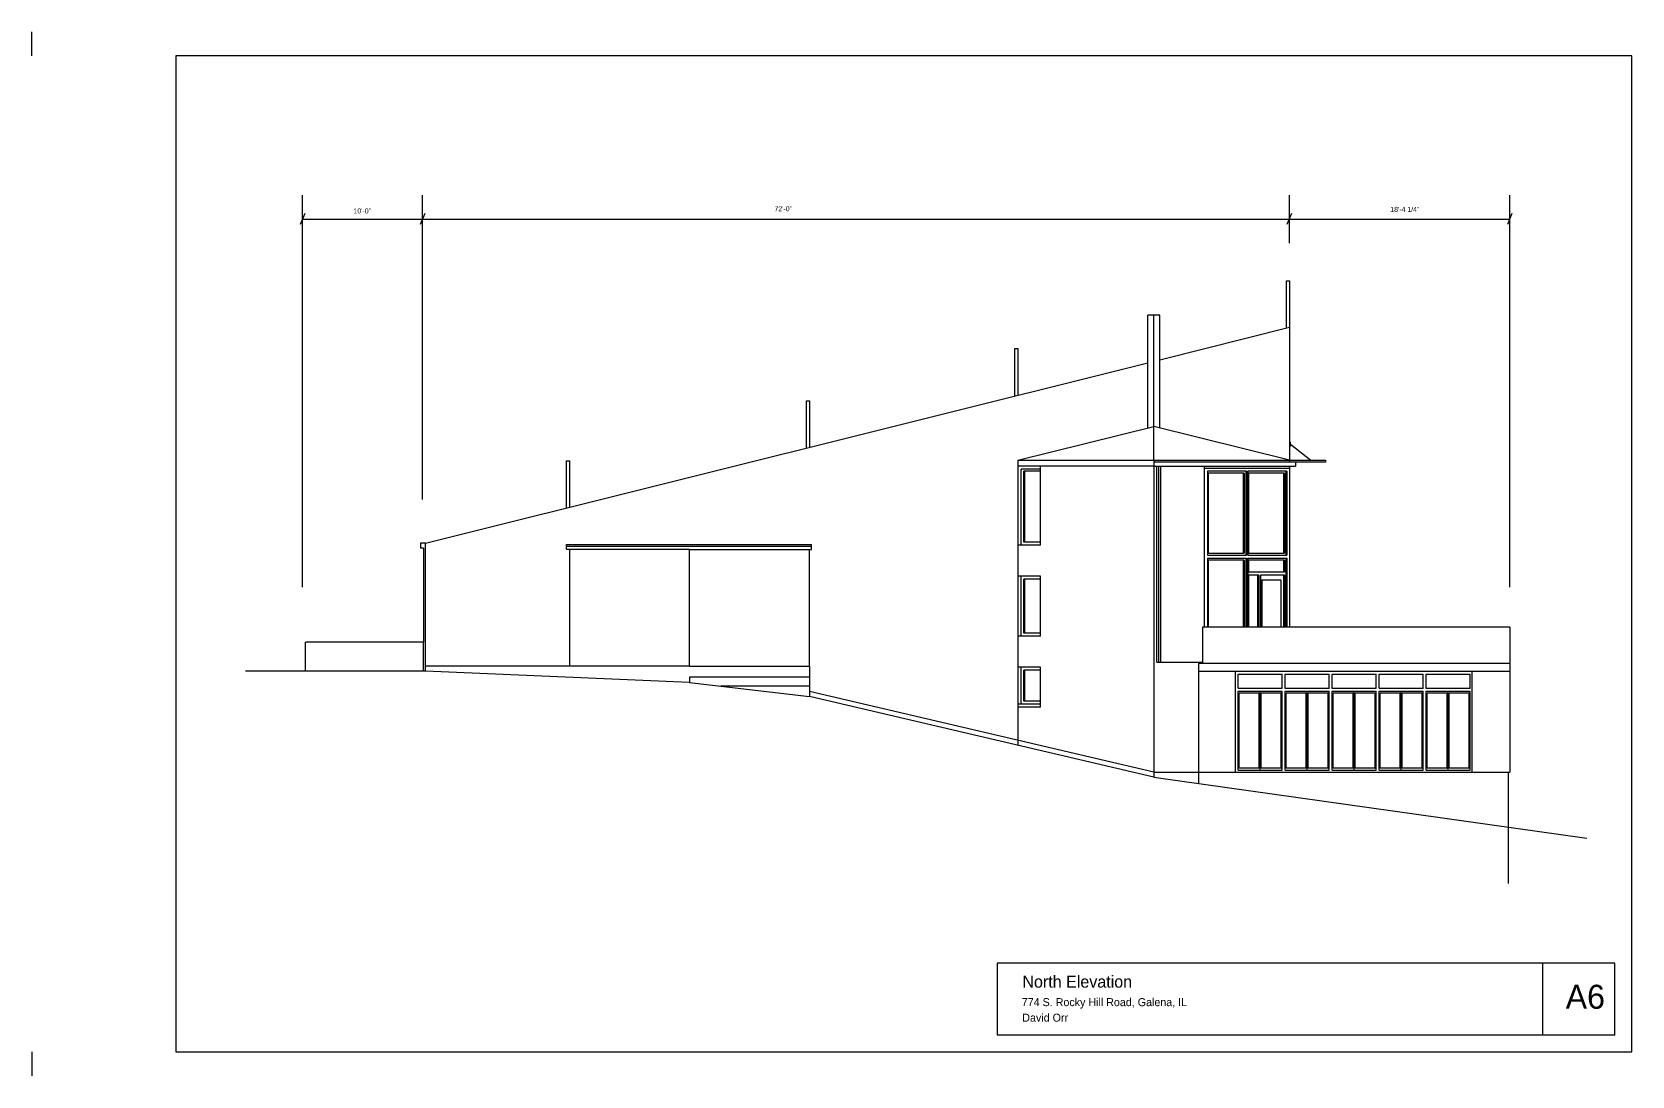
# Model space of a CAD drawing. Header units: inches. Extents: x -9330 to -3694, y -1744 to 4421.
# Drawn here: x -7482 to -5882, y 3377 to 4421 of the extents above; entities that cross this region are included whole.
import ezdxf

# ---------------------------------------------------------------- set-up
doc = ezdxf.new("R2010")
doc.units = ezdxf.units.IN
doc.header["$LTSCALE"] = 64
doc.header["$MEASUREMENT"] = 0
doc.layers.get('0').update_dxf_attribs({"color": 253})
for name, color, linetype in [('A-Elev-North', 7, 'Continuous'), ('A-Elev-South', 7, 'Continuous'), ('border', 7, 'Continuous'), ('construction', 172, 'Continuous'), ('dimensions', 252, 'Continuous')]:
    doc.layers.add(name, color=color, linetype=linetype)

msp = doc.modelspace()

# ---------------------------------------------------------------- linework, layer by layer
for p, q in [((-5899.4, 3489.5), (-6517.2, 3489.5)), ((-6517.2, 3489.5), (-6517.2, 3417.5)), ((-5971.4, 3417.5), (-5971.4, 3489.5)), ((-5899.4, 3417.5), (-5899.4, 3489.5)), ((-5899.4, 3417.5), (-6517.2, 3417.5))]:
    msp.add_line(p, q)
at = {"layer": 'A-Elev-North', "color": 252}
for p, q in [((-6227.9, 4124.5, 21691.4), (-6227.9, 4171.8, 21691.4)), ((-6224.9, 4171.8, 21691.4), (-6224.9, 4125.3, 21691.4)), ((-6499.5, 4056.6, 21691.4), (-6499.5, 4103.9, 21691.4)), ((-6496.5, 4103.9, 21691.4), (-6496.5, 4057.4, 21691.4)), ((-6366.7, 4024.7, 16543.9), (-6366.7, 4089.8, 21940)), ((-6354.7, 4024.7, 16543.9), (-6354.7, 4092.8, 21928.6)), ((-6707.9, 4004.5, 21691.4), (-6707.9, 4051.8, 21691.4)), ((-6704.9, 4051.8, 21691.4), (-6704.9, 4005.3, 21691.4)), ((-6947.9, 3944.5, 21691.4), (-6947.9, 3991.8, 21691.4)), ((-6944.9, 3991.8, 21691.4), (-6944.9, 3945.3, 21691.4)), ((-6355.7, 3790.3, 20588.9), (-6355.7, 3986.3, 20588.9)), ((-6353.7, 3790.3, 20588.9), (-6353.7, 3986.3, 20588.9)), ((-6490.7, 3910.3, 16543.9), (-6490.7, 3981.3, 16684.2)), ((-6489.7, 3910.3, 16543.9), (-6489.7, 3981.3, 16684.2)), ((-6228.5, 3981.3, 16782.2), (-6228.5, 3897.3, 13636.9)), ((-6228.5, 3894.3, 13524.6), (-6228.5, 3825.3, 10941)), ((-6490.7, 3819.3, 29531.1), (-6490.7, 3873.3, 26839)), ((-6489.7, 3819.3, 29531.1), (-6489.7, 3873.3, 26839)), ((-6312, 3825.3, 10845.7), (-6312, 3789.3, 13448.7)), ((-6490.7, 3751.3, 16543.9), (-6490.7, 3782.3, 24383.5)), ((-6489.7, 3751.3, 16543.9), (-6489.7, 3782.3, 24383.5)), ((-6316, 3789.3, 13448.7), (-6316, 3669, 22145.2)), ((-6279.2, 3781.3, 18170.2), (-6279.2, 3680.3, 22414.9)), ((-6276.2, 3764.3, 23870.5), (-6276.2, 3778.3, 3237.6)), ((-6232.2, 3764.3, 30284.7), (-6232.2, 3778.3, 9651.9)), ((-6229.2, 3764.2, 30284.7), (-6229.2, 3778.3, 9651.8)), ((-6185.2, 3764.2, 30284.7), (-6185.2, 3778.3, 9651.8)), ((-6182.2, 3764.2, 16653.5), (-6182.2, 3778.3, -3979.3)), ((-6138.2, 3764.3, 18232.9), (-6138.2, 3778.3, -2400)), ((-6135.2, 3764.3, 43361.7), (-6135.2, 3778.3, 22728.8)), ((-6091.2, 3764.2, 30610.4), (-6091.2, 3778.3, 9977.5)), ((-6088.2, 3764.2, 30284.7), (-6088.2, 3778.3, 9651.8)), ((-6044.3, 3764.2, 15234.9), (-6044.3, 3778.3, -5398)), ((-6042.2, 3680.3, 278.1), (-6042.2, 3781.3, -3966.6)), ((-6276.2, 3682.3, -10261.1), (-6276.2, 3761.3, 23870.5)), ((-6254.2, 3682.3, 2140.2), (-6254.2, 3761.3, 36271.7)), ((-6232.2, 3682.3, -3846.8), (-6232.2, 3761.3, 30284.7)), ((-6229.2, 3682.3, -3846.8), (-6229.2, 3761.3, 30284.7)), ((-6207.2, 3682.3, 5930.7), (-6207.2, 3761.3, 40062.3)), ((-6185.2, 3682.3, -3846.8), (-6185.2, 3761.3, 30284.7)), ((-6182.2, 3682.3, -17478), (-6182.2, 3761.3, 16653.5)), ((-6160.2, 3682.3, -8555.9), (-6160.2, 3761.3, 25575.6)), ((-6138.2, 3682.3, -15898.6), (-6138.2, 3761.3, 18232.9)), ((-6135.2, 3682.3, 9230.2), (-6135.2, 3761.3, 43361.7)), ((-6113.2, 3682.3, 9341.8), (-6113.2, 3761.3, 43473.3)), ((-6091.2, 3682.3, -3521.1), (-6091.2, 3761.3, 30610.4)), ((-6088.2, 3682.3, -3846.8), (-6088.2, 3761.3, 30284.7)), ((-6066.2, 3682.3, 6704.6), (-6066.2, 3761.3, 27602)), ((-6044.3, 3682.3, -5662.5), (-6044.3, 3761.3, 15234.9))]:
    msp.add_line(p, q, dxfattribs=at)
at = {"layer": 'A-Elev-North', "color": 253}
for p, q in [((-6360.7, 4026.2, 16543.9), (-6360.7, 4137.3, 16543.9)), ((-6360.7, 3992.3, 16543.9), (-6360.7, 4026.2, 16543.9)), ((-6360.7, 3986.3, 16688.3), (-6496.5, 3986.3, 16688.3)), ((-6473.8, 3907.3, 19199), (-6473.8, 3986.3, 16688.3)), ((-6218.9, 3990.3, 0), (-6360.7, 3990.3, 0)), ((-6360.7, 3986.3, 0), (-6224.9, 3986.3, 0)), ((-6357.7, 3790.3, 20588.9), (-6357.7, 3986.3, 20588.9)), ((-6309.8, 3825.3, 10845.7), (-6309.8, 3986.3, 16761.8)), ((-6473.8, 3983.3, 16777), (-6493.2, 3983.3, 16777)), ((-6473.8, 3981.3, 16709.1), (-6490.7, 3981.3, 11561.5)), ((-6268, 3981.3, 16312.9), (-6306.8, 3981.3, 16312.9)), ((-6306.8, 3981.3, 16686.9), (-6306.8, 3897.3, 13541.6)), ((-6270.1, 3979.3, 16709.1), (-6306.1, 3979.3, 16709.1)), ((-6306.1, 3979.3, 16614.4), (-6306.1, 3899.3, -2513.9)), ((-6271.1, 3979.3, 16613.9), (-6271.1, 3899.3, -2514.4)), ((-6270.1, 3979.3, 16613.9), (-6270.1, 3899.3, -2514.4)), ((-6268.7, 3981.3, 16686.9), (-6268.7, 3897.3, 13541.6)), ((-6266.6, 3981.3, 16782.1), (-6266.6, 3897.3, 13636.9)), ((-6227.7, 3981.3, 16312.9), (-6266.6, 3981.3, 16312.9)), ((-6265.9, 3979.3, 16804.4), (-6265.9, 3899.3, -2323.9)), ((-6229.9, 3979.3, 16709.1), (-6265.9, 3979.3, 16709.1)), ((-6230.9, 3979.3, 16709.1), (-6230.9, 3899.3, -2419.1)), ((-6229.9, 3979.3, 16709.1), (-6229.9, 3899.3, -2419.1)), ((-6227.7, 3981.3, 16782.1), (-6227.7, 3897.3, 13636.9)), ((-6473.8, 3907.3, 16543.9), (-6496.5, 3907.3, 16543.9)), ((-6473.8, 3910.3, 16543.9), (-6490.7, 3910.3, 11396.3)), ((-6306.8, 3897.3), (-6268, 3897.3)), ((-6306.8, 3894.3, 13429.3), (-6306.8, 3825.3, 10845.7)), ((-6306.8, 3894.3, -112.3), (-6268, 3894.3, -112.3)), ((-6306.1, 3899.3), (-6270.1, 3899.3)), ((-6270.1, 3892.3), (-6306.1, 3892.3)), ((-6306.1, 3892.3, -9047.3), (-6306.1, 3825.3, 10846.3)), ((-6271.1, 3892.3, -9047.8), (-6271.1, 3825.3, 10845.7)), ((-6270.1, 3892.3, -9047.8), (-6270.1, 3825.3, 10845.7)), ((-6268.7, 3894.3, 13429.3), (-6268.7, 3825.3, 10845.7)), ((-6266.6, 3897.3, 13636.9), (-6227.7, 3897.3, 13636.9)), ((-6266.6, 3894.3, 13524.6), (-6266.6, 3825.3, 10941)), ((-6266.6, 3894.3, 13524.6), (-6227.7, 3894.3, 13524.6)), ((-6265.9, 3899.3), (-6229.9, 3899.3)), ((-6265.9, 3892.3, 13524.4), (-6265.9, 3880.3, 12946.5)), ((-6229.9, 3892.3, 95.3), (-6265.9, 3892.3, 95.3)), ((-6230.9, 3892.3, 13429.1), (-6230.9, 3880.3, 12851.2)), ((-6229.9, 3892.3, 13429.1), (-6229.9, 3880.3, 12851.2)), ((-6227.7, 3894.3, 13524.6), (-6227.7, 3825.3, 10941)), ((-6473.8, 3876.3, 21691.4), (-6496.5, 3876.3, 21691.4)), ((-6473.8, 3873.3, 21691.4), (-6490.7, 3873.3, 21691.4)), ((-6473.8, 3816.3, 22166.3), (-6473.8, 3876.3, 20209.8)), ((-6229.9, 3880.3, 21691.4), (-6265.9, 3880.3, 21691.4)), ((-6265.9, 3877.3, 12834.1), (-6265.9, 3825.3, 11036.3)), ((-6255.4, 3877.3, 21691.4), (-6265.9, 3877.3, 21691.4)), ((-6256.9, 3877.3, 12738.9), (-6256.9, 3825.3, 10941)), ((-6255.4, 3877.3, 12738.9), (-6255.4, 3825.3, 10941)), ((-6229.9, 3877.3, 21691.4), (-6253.9, 3877.3, 21691.4)), ((-6253.9, 3877.3, 12738.9), (-6253.9, 3825.3, 10941)), ((-6252.4, 3872.3, 3711.4), (-6252.4, 3825.3, 2100.8)), ((-6233.4, 3872.3, 12851.2), (-6252.4, 3872.3, 12851.2)), ((-6233.4, 3872.3, 3711.4), (-6233.4, 3825.3, 2100.8)), ((-6230.9, 3877.3, 3898.7), (-6230.9, 3825.3, 2100.8)), ((-6229.9, 3877.3, 12738.9), (-6229.9, 3825.3, 10941)), ((-6224.9, 3825.3, 10845.7), (-6312, 3825.3, 10845.7)), ((-6473.8, 3816.3, 24383.5), (-6496.5, 3816.3, 24383.5)), ((-6473.8, 3819.3, 24383.5), (-6490.7, 3819.3, 24383.5)), ((-6473.8, 3785.3, 24383.5), (-6496.5, 3785.3, 24383.5)), ((-6473.8, 3782.3, 24383.5), (-6490.7, 3782.3, 19236)), ((-6473.8, 3745.3, 24481.4), (-6473.8, 3785.3, 23177.1)), ((-6473.8, 3748.3, 16543.9), (-6496.5, 3748.3, 16543.9)), ((-6473.8, 3745.3, 16543.9), (-6496.5, 3745.3, 16543.9)), ((-6473.8, 3748.3, 16543.9), (-6493.2, 3748.3, 16543.9)), ((-6473.8, 3751.3, 16543.9), (-6490.7, 3751.3, 11396.3))]:
    msp.add_line(p, q, dxfattribs=at)
at = {"layer": 'A-Elev-North'}
for p, q in [((-6224.9, 4125.3, 21810.2), (-6224.9, 3992.3, 16543.9)), ((-6224.9, 3992.3, 16543.9), (-6224.9, 3990.3, 16475.6)), ((-6224.9, 3986.3, 16339.1), (-6224.9, 3825.3, 10845.7)), ((-6224.9, 3986.3, 16339.1), (-6218.9, 3986.3, 0)), ((-6218.9, 3990.3, 0), (-6218.9, 3986.3, 0)), ((-6004.7, 3825.3, -10845.7), (-6004.7, 3680.3, -361.5)), ((-7090.9, 3810.3, 0), (-7208.9, 3810.3, 0)), ((-6704.9, 3793.3, 16543.9), (-6704.9, 3800.3, 16543.9)), ((-6704.9, 3786.3, 16543.9), (-6704.9, 3793.3, 16543.9)), ((-7088.9, 3781.3, 0), (-7268.9, 3781.3, 0)), ((-6824.9, 3769.9, 16543.9), (-7088.9, 3781.3, 21691.4)), ((-6824.9, 3769.9, 16543.9), (-6704.9, 3756, 18424.4)), ((-6360.7, 3675.3, 21691.4), (-6704.9, 3756, 16543.9)), ((-6006.2, 3680.3, -361.5), (-6006.2, 3625.4, 3601.8))]:
    msp.add_line(p, q, dxfattribs=at)
at = {"layer": 'A-Elev-North', "color": 251}
for p, q in [((-6493.2, 3907.3, 25143.9), (-6493.2, 3983.3, 21454.7)), ((-6493.2, 3816.3, 29680.7), (-6493.2, 3876.3, 26689.4)), ((-6944.9, 3786.3, 11396.3), (-7088.9, 3786.3, 21691.4)), ((-6704.9, 3786.3, 16543.9), (-6704.9, 3775.3, 16543.9)), ((-6493.2, 3748.3, 33070.8), (-6493.2, 3785.3, 31226.1)), ((-6360.7, 3680.3, 30022.7), (-6704.9, 3761, 24875.1))]:
    msp.add_line(p, q, dxfattribs=at)
at = {"layer": 'A-Elev-North', "color": 254}
for p, q in [((-6268, 3981.3, 16686.8), (-6268, 3897.3, 13541.6)), ((-6268, 3894.3, 13429.2), (-6268, 3825.3, 10845.7))]:
    msp.add_line(p, q, dxfattribs=at)
at = {"layer": 'A-Elev-South', "color": 7}
for p, q in [((-6366.7, 4089.8, 21786.1), (-6366.7, 4137.3, 21691.4)), ((-6354.7, 4137.3, 21691.4), (-6366.7, 4137.3, 21691.4)), ((-6354.7, 4092.8, 21884.3), (-6354.7, 4137.3, 21691.4)), ((-6354.7, 4092.8, 0), (-6224.9, 4125.3, 0)), ((-7088.9, 3909.3, 21691.4), (-6366.7, 4089.8, 21691.4)), ((-7088.9, 3909.3, -21691.5), (-7093.9, 3909.3, -21691.5)), ((-7093.9, 3909.3, -21691.5), (-7093.9, 3904.3, -21691.5)), ((-7088.9, 3909.3, -21691.5), (-7093.9, 3909.3, -21691.5)), ((-7093.9, 3909.3, -21691.5), (-7093.9, 3904.3, -21691.5)), ((-7090.9, 3904.3, -21691.5), (-7093.9, 3904.3, -21691.5)), ((-7090.9, 3904.3, -21691.5), (-7093.9, 3904.3, -21691.5)), ((-7090.9, 3904.3, 0), (-7090.9, 3810.3, 0)), ((-6360.7, 3675.3, 29768.4), (-5927.7, 3614.4, 15383.1))]:
    msp.add_line(p, q, dxfattribs=at)
at = {"layer": 'A-Elev-South', "color": 252}
for p, q in [((-6496.5, 3992.3, 16543.9), (-6360.7, 4026.2, 16543.9)), ((-6224.9, 3992.3, 16543.9), (-6360.7, 4026.2, 16543.9)), ((-6496.5, 3992.3, 16543.9), (-6496.5, 3707.1, 21691.4)), ((-6276.2, 3778.3, 9332.8), (-6232.2, 3778.3, 21389.4)), ((-6229.2, 3778.3, 21438.8), (-6185.2, 3778.3, 22624)), ((-6182.2, 3778.3, 9042.2), (-6138.2, 3778.3, 11806.8)), ((-6135.2, 3778.3, 36984.9), (-6091.2, 3778.3, 25418.9)), ((-6088.2, 3778.3, 25142.5), (-6044.3, 3778.3, 11277.9)), ((-6276.2, 3764.3, 31625.7), (-6232.2, 3764.3, 40917.7)), ((-6276.2, 3761.3, 31625.7), (-6232.2, 3761.3, 40917.7)), ((-6229.2, 3764.3, 40851.9), (-6185.2, 3764.3, 39272.6)), ((-6229.2, 3761.3, 40851.9), (-6185.2, 3761.3, 39272.6)), ((-6182.2, 3764.3, 25575.6), (-6138.2, 3764.3, 25575.6)), ((-6182.2, 3761.3, 25575.6), (-6138.2, 3761.3, 25575.6)), ((-6135.2, 3764.3, 50638.6), (-6091.2, 3764.3, 36308)), ((-6135.2, 3761.3, 50638.6), (-6091.2, 3761.3, 36308)), ((-6088.2, 3764.3, 35916.5), (-6044.3, 3764.3, 19287.4)), ((-6088.2, 3761.3, 35916.5), (-6044.3, 3761.3, 19287.4)), ((-6275.2, 3684.3, 136291.7), (-6275.2, 3759.3, 136291.7)), ((-6255.2, 3759.3, 136291.7), (-6275.2, 3759.3, 136291.7)), ((-6255.2, 3684.3, 148658.8), (-6255.2, 3759.3, 148658.8)), ((-6253.2, 3684.3, 133609), (-6253.2, 3759.3, 133609)), ((-6233.2, 3759.3, 136291.7), (-6253.2, 3759.3, 136291.7)), ((-6233.2, 3684.3, 136291.7), (-6233.2, 3759.3, 136291.7)), ((-6228.2, 3684.3, 136291.7), (-6228.2, 3759.3, 136291.7)), ((-6208.2, 3759.3, 136291.7), (-6228.2, 3759.3, 136291.7)), ((-6208.2, 3684.3, 148658.8), (-6208.2, 3759.3, 148658.8)), ((-6206.2, 3684.3, 133609), (-6206.2, 3759.3, 133609)), ((-6186.2, 3759.3, 136291.7), (-6206.2, 3759.3, 136291.7)), ((-6186.2, 3684.3, 136291.7), (-6186.2, 3759.3, 136291.7)), ((-6181.2, 3684.3, 131582.6), (-6181.2, 3759.3, 131582.6)), ((-6161.2, 3759.3, 131582.6), (-6181.2, 3759.3, 131582.6)), ((-6161.2, 3684.3, 143949.7), (-6161.2, 3759.3, 143949.7)), ((-6159.2, 3684.3, 128899.9), (-6159.2, 3759.3, 128899.9)), ((-6139.2, 3759.3, 131582.6), (-6159.2, 3759.3, 131582.6)), ((-6139.2, 3684.3, 131582.6), (-6139.2, 3759.3, 131582.6)), ((-6134.2, 3684.3, 136617.4), (-6134.2, 3759.3, 136617.4)), ((-6114.2, 3759.3, 136617.4), (-6134.2, 3759.3, 136617.4)), ((-6114.2, 3684.3, 148984.5), (-6114.2, 3759.3, 148984.5)), ((-6112.2, 3684.3, 133934.7), (-6112.2, 3759.3, 133934.7)), ((-6092.2, 3759.3, 136617.4), (-6112.2, 3759.3, 136617.4)), ((-6092.2, 3684.3, 136617.4), (-6092.2, 3759.3, 136617.4)), ((-6087.2, 3684.3, 121241.9), (-6087.2, 3759.3, 121241.9)), ((-6067.2, 3759.3, 121241.9), (-6087.2, 3759.3, 121241.9)), ((-6067.2, 3684.3, 133609), (-6067.2, 3759.3, 133609)), ((-6045.3, 3759.3, 121241.9), (-6065.2, 3759.3, 121241.9)), ((-6065.2, 3684.3, 118559.1), (-6065.2, 3759.3, 118559.1)), ((-6045.3, 3684.3, 121241.9), (-6045.3, 3759.3, 121241.9)), ((-6360.7, 3680.3, 30022.7), (-6004.7, 3680.3, -3224.5)), ((-6276.2, 3682.3, 2203.3), (-6232.2, 3682.3, 11495.3)), ((-6255.2, 3684.3, 136291.7), (-6275.2, 3684.3, 136291.7)), ((-6233.2, 3684.3, 136291.7), (-6253.2, 3684.3, 136291.7)), ((-6229.2, 3682.3, 11429.5), (-6185.2, 3682.3, 9850.2)), ((-6208.2, 3684.3, 136291.7), (-6228.2, 3684.3, 136291.7)), ((-6186.2, 3684.3, 136291.7), (-6206.2, 3684.3, 136291.7)), ((-6182.2, 3682.3, -3846.8), (-6138.2, 3682.3, -3846.8)), ((-6161.2, 3684.3, 131582.6), (-6181.2, 3684.3, 131582.6)), ((-6139.2, 3684.3, 131582.6), (-6159.2, 3684.3, 131582.6)), ((-6135.2, 3682.3, 21216.2), (-6091.2, 3682.3, 6885.6)), ((-6114.2, 3684.3, 136617.4), (-6134.2, 3684.3, 136617.4)), ((-6092.2, 3684.3, 136617.4), (-6112.2, 3684.3, 136617.4)), ((-6088.2, 3682.3, 6494.1), (-6044.3, 3682.3, -10135)), ((-6067.2, 3684.3, 121241.9), (-6087.2, 3684.3, 121241.9)), ((-6045.3, 3684.3, 121241.9), (-6065.2, 3684.3, 121241.9))]:
    msp.add_line(p, q, dxfattribs=at)
at = {"layer": 'A-Elev-South'}
for p, q in [((-6224.9, 4010.3, 0), (-6224, 4010.3, 0)), ((-6224.9, 4006.3, 0), (-6223.9, 4006.3, 0)), ((-6223.9, 4006.3, 0), (-6224, 4010.3, 0)), ((-6223.9, 4008.3, 0), (-6203.4, 3992.3, 0)), ((-6224.9, 3992.3, 0), (-6188.9, 3992.3, 16543.9)), ((-6188.9, 3990.3, 16543.9), (-6218.9, 3990.3, 0)), ((-6188.9, 3992.3, 16543.9), (-6188.9, 3990.3, 16543.9)), ((-7088.9, 3781.3, 21691.4), (-7088.9, 3906.3, 21691.4)), ((-6824.9, 3903.2, 16543.9), (-6704.9, 3903.2, 16543.9)), ((-6824.9, 3786.3, 16543.9), (-6824.9, 3903.2, 16543.9)), ((-6704.9, 3786.3, 16543.9), (-6704.9, 3903.2, 16543.9)), ((-7208.9, 3781.3, 0), (-7208.9, 3810.3, 0)), ((-6824.9, 3786.3, 11396.3), (-6704.9, 3786.3, 11396.3))]:
    msp.add_line(p, q, dxfattribs=at)
at = {"layer": 'A-Elev-South', "color": 253}
for p, q in [((-6496.5, 3992.3, 16543.9), (-6224.9, 3992.3, 16543.9)), ((-6360.7, 3992.3, 16543.9), (-6360.7, 3675.3, 21691.4)), ((-6309.8, 3984.3, 16688.3), (-6224.9, 3984.3, 16688.3)), ((-7088.9, 3781.3, 0), (-7088.9, 3909.3, 0)), ((-6947.9, 3903.2, 16543.9), (-6947.9, 3908.2, 16543.9)), ((-6702.9, 3906.2, 16543.9), (-6947.9, 3906.2, 16543.9)), ((-6702.9, 3906.2, 16543.9), (-6702.9, 3908.2, 16543.9)), ((-6702.9, 3903.2, 16543.9), (-6702.9, 3906.2, 16543.9)), ((-6944.9, 3903.2, 16543.9), (-6947.9, 3903.2, 16543.9)), ((-6824.9, 3903.2, 16543.9), (-6944.9, 3903.2, 16543.9)), ((-6944.9, 3903.2, 16543.9), (-6944.9, 3786.3, 11396.3)), ((-6704.9, 3903.2, 16543.9), (-6702.9, 3903.2, 16543.9)), ((-7090.9, 3781.3, 0), (-7090.9, 3810.3, 0)), ((-6824.9, 3786.3, 16543.9), (-6944.9, 3786.3, 11396.3)), ((-6357.7, 3790.3, 20588.9), (-6312, 3790.3, 21716.1)), ((-6316, 3789.3, 21691.4), (-6004.7, 3789.3, 7569.6)), ((-6316, 3781.3, 21691.4), (-6004.7, 3781.3, 7569.6)), ((-6704.9, 3775.3, 16543.9), (-6824.9, 3775.3, 16543.9)), ((-6824.9, 3775.3, 16543.9), (-6824.9, 3769.9, 16543.9)), ((-6704.9, 3766.3, 16543.9), (-6793.5, 3766.3, 16543.9)), ((-6704.9, 3775.3, 16543.9), (-6704.9, 3756, 16543.9))]:
    msp.add_line(p, q, dxfattribs=at)
at = {"layer": 'A-Elev-South', "color": 251}
msp.add_line((-6947.9, 3908.2, 16543.9), (-6702.9, 3908.2, 16543.9), dxfattribs=at)
at = {"layer": 'A-Elev-South', "color": 254}
msp.add_line((-6004.7, 3825.3, -10845.7), (-6224.9, 3825.3, 10845.7), dxfattribs=at)
at = {"layer": 'border'}
msp.add_lwpolyline([(-7338.4, 4396.6), (-7338.4, 3400.6), (-5882.4, 3400.6), (-5882.4, 4396.6), (-7338.4, 4396.6)], close=True, dxfattribs=at)
at = {"layer": 'construction'}
for p, q in [((-7482.4, 4396.6), (-7482.4, 4420.6)), ((-7482.4, 3400.6), (-7482.4, 3376.6))]:
    msp.add_line(p, q, dxfattribs=at)
at = {"layer": 'dimensions', "color": 252}
for p, q in [((-7211.9, 3865.3, 0), (-7211.9, 4257.4, 0)), ((-7091.9, 3953, 0), (-7091.9, 4257.4, 0)), ((-6227.9, 4171.8, 21691.4), (-6224.9, 4171.8, 21691.4)), ((-6499.5, 4103.9, 21691.4), (-6496.5, 4103.9, 21691.4)), ((-6707.9, 4051.8, 21691.4), (-6704.9, 4051.8, 21691.4)), ((-6947.9, 3991.8, 21691.4), (-6944.9, 3991.8, 21691.4))]:
    msp.add_line(p, q, dxfattribs=at)
at = {"layer": 'dimensions', "color": 253}
for p, q in [((-6224.9, 4209.4, 10845.7), (-6224.9, 4257.4, 10845.7)), ((-6004.7, 3865.3, -10845.7), (-6004.7, 4257.4, -10845.7)), ((-7209.6, 4238.9, -10845.7), (-7214.2, 4227.9, -10845.7)), ((-7211.9, 4233.4, -10845.7), (-6004.7, 4233.4, -10845.7)), ((-7089.6, 4238.9, -10845.7), (-7094.2, 4227.9, -10845.7)), ((-6222.9, 4238.9, -10845.7), (-6227.5, 4227.9, -10845.7)), ((-6002.5, 4238.9, -10845.7), (-6007, 4227.9, -10845.7))]:
    msp.add_line(p, q, dxfattribs=at)
at = {"layer": 'dimensions'}
msp.add_line((-6006.2, 3625.4, 3601.8), (-6006.2, 3568.9, 3601.8), dxfattribs=at)

# ---------------------------------------------------------------- texts
at = {"layer": 'construction', "color": 7}
for s, height, p in [('North Elevation', 12, (-6492, 3464.9, -15993.3)), ('A6', 24, (-5948.7, 3443.8, -15993.3)), ('774 S. Rocky Hill Road, Galena, IL', 8, (-6492.6, 3446.4, -15993.3)), ('David Orr', 8, (-6492.1, 3430.9, -15993.3))]:
    msp.add_text(s, height=height, dxfattribs=at).set_placement(p)
at = {"layer": 'dimensions', "color": 253}
for s, p in [('10\'-0"', (-7160.9, 4239.1, -5147.6)), ('72\'-0"', (-6739.9, 4241.3, -5147.6)), ('18\'-4 1/4"', (-6124.1, 4240.7, -15993.3))]:
    msp.add_text(s, height=5, dxfattribs=at).set_placement(p)

doc.saveas('drawing.dxf')
